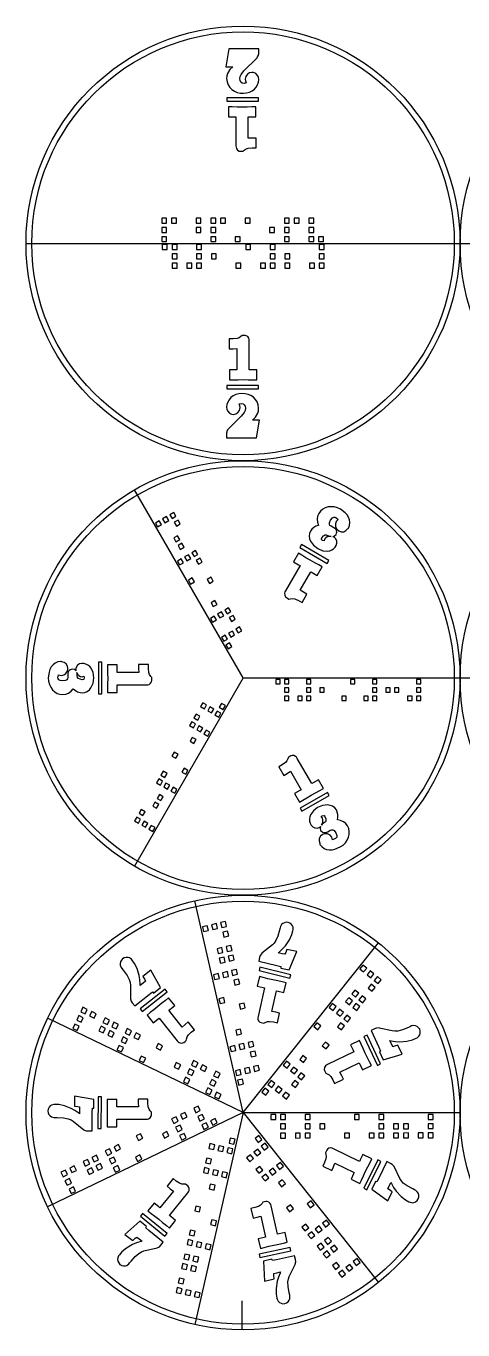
# Model space of a CAD drawing. Header units: millimetres. Extents: x 0 to 450, y 0 to 450.
# Drawn here: x 0 to 151, y 0 to 450 of the extents above; entities that cross this region are included whole.
import ezdxf

# ---------------------------------------------------------------- set-up
doc = ezdxf.new("R2010")
doc.units = ezdxf.units.MM
doc.layers.get('0').update_dxf_attribs({"linetype": 'CONTINUOUS', "lineweight": 25})
doc.layers.add('Layer 1', color=7, linetype='CONTINUOUS')

msp = doc.modelspace()

# ---------------------------------------------------------------- linework, layer by layer
at = {"linetype": 'CONTINUOUS', "lineweight": 25}
for p, q in [((0, 375), (150, 375)), ((150, 375), (225, 375)), ((75, 225), (37.5, 289.95)), ((75, 225), (37.5, 160.05)), ((75, 225), (150, 225)), ((75, 75), (58.31, 148.12)), ((75, 75), (121.76, 133.64)), ((75, 75), (7.43, 107.54)), ((75, 75), (7.43, 42.46)), ((75, 75), (58.31, 1.88)), ((75, 75), (150, 75)), ((75, 75), (121.76, 16.36))]:
    msp.add_line(p, q, dxfattribs=at)
for p, q in [((150, 225), (300, 225)), ((74.7, 0), (74.7, 10))]:
    msp.add_line(p, q)
for centre, radius in [((75, 375), 75), ((75, 375), 75), ((75, 375), 75), ((225, 375), 75), ((75, 375), 73), ((75, 225), 75), ((75, 225), 73), ((225, 225), 75), ((75, 75), 75), ((225, 75), 75), ((75, 75), 73)]:
    msp.add_circle(centre, radius)
at = {"layer": 'Layer 1', "color": 7}
for points in [[(70.08, 442.14), (69.09, 435.97), (71.45, 435.97), (70.45, 435.01), (69.65, 433.6), (69.42, 432.77), (69.33, 431.88), (69.46, 430.76), (69.83, 429.74), (70.4, 428.84), (71.15, 428.1), (72.02, 427.53), (72.99, 427.13), (74.03, 426.89), (75.12, 426.81), (76.2, 426.91), (77.21, 427.2), (78.12, 427.64), (78.9, 428.23), (79.54, 428.94), (80.03, 429.75), (80.34, 430.64), (80.44, 431.58), (80.35, 432.21), (80.12, 432.79), (79.39, 433.61), (78.66, 433.94), (78.06, 434.01), (77.23, 433.86), (76.5, 433.41), (75.94, 432.63), (75.71, 431.63), (75.81, 431.07), (76.1, 430.38), (75.42, 430.22), (74.71, 430.35), (74.29, 430.68), (73.99, 431.21), (73.88, 431.88), (74.02, 432.62), (74.37, 433.34), (75.32, 434.59), (79.83, 439.09), (79.83, 439.09), (80.05, 439.35), (80.37, 439.93), (80.38, 440.12), (80.41, 440.41), (80.42, 440.52), (80.44, 440.78), (80.44, 442.14)], [(97.74, 380.51), (97.74, 378.8), (99.45, 378.8), (99.45, 380.51)], [(52.19, 369.65), (52.19, 371.36), (50.48, 371.36), (50.48, 369.65)]]:
    msp.add_lwpolyline(points, close=True, dxfattribs=at)
for points in [[(69.4, 425.23), (69.4, 424.04), (80.32, 424.04), (80.32, 425.23), (69.4, 425.23)], [(69.93, 422.09), (69.93, 418.69), (72.01, 418.69), (72.56, 418.68), (72.56, 408.64), (72.58, 408.18), (72.7, 407.74), (73.07, 407.19), (73.61, 406.87), (74.02, 406.78), (74.48, 406.77), (75.03, 406.77), (75.43, 407.15), (76.08, 407.6), (76.81, 407.84), (78.19, 407.96), (79.55, 407.96), (79.55, 411.37), (78.19, 411.37), (76.82, 411.29), (76.82, 418.68), (77.33, 418.69), (79.42, 418.69), (79.42, 422.09), (78.06, 422.09), (76.46, 422.05), (74.69, 422.01), (72.97, 422.05), (71.29, 422.09), (69.93, 422.09)], [(46.88, 383.71), (46.88, 382), (48.58, 382), (48.58, 383.71), (46.88, 383.71)], [(50.27, 383.71), (50.27, 382), (51.97, 382), (51.97, 383.71), (50.27, 383.71)], [(58.75, 383.71), (58.75, 382), (60.45, 382), (60.45, 383.71), (58.75, 383.71)], [(63.83, 383.71), (63.83, 382), (65.54, 382), (65.54, 383.71), (63.83, 383.71)], [(67.23, 383.71), (67.23, 382), (68.93, 382), (68.93, 383.71), (67.23, 383.71)], [(75.7, 383.71), (75.7, 382), (77.41, 382), (77.41, 383.71), (75.7, 383.71)], [(89.27, 383.71), (89.27, 382), (90.97, 382), (90.97, 383.71), (89.27, 383.71)], [(92.66, 383.71), (92.66, 382), (94.36, 382), (94.36, 383.71), (92.66, 383.71)], [(97.74, 383.71), (97.74, 382), (99.45, 382), (99.45, 383.71), (97.74, 383.71)], [(46.88, 380.51), (46.88, 378.8), (48.58, 378.8), (48.58, 380.51), (46.88, 380.51)], [(58.75, 380.51), (58.75, 378.8), (60.45, 378.8), (60.45, 380.51), (58.75, 380.51)], [(63.83, 380.51), (63.83, 378.8), (65.54, 378.8), (65.54, 380.51), (63.83, 380.51)], [(84.18, 380.51), (84.18, 378.8), (85.88, 378.8), (85.88, 380.51), (84.18, 380.51)], [(89.27, 380.51), (89.27, 378.8), (90.97, 378.8), (90.97, 380.51), (89.27, 380.51)], [(46.88, 377.3), (46.88, 375.6), (48.58, 375.6), (48.58, 377.3), (46.88, 377.3)], [(48.8, 372.86), (48.8, 374.56), (47.09, 374.56), (47.09, 372.86), (48.8, 372.86)], [(52.19, 372.86), (52.19, 374.56), (50.48, 374.56), (50.48, 372.86), (52.19, 372.86)], [(60.66, 372.86), (60.66, 374.56), (58.96, 374.56), (58.96, 372.86), (60.66, 372.86)], [(63.83, 377.3), (63.83, 375.6), (65.54, 375.6), (65.54, 377.3), (63.83, 377.3)], [(72.31, 377.3), (72.31, 375.6), (74.02, 375.6), (74.02, 377.3), (72.31, 377.3)], [(77.62, 372.86), (77.62, 374.56), (75.91, 374.56), (75.91, 372.86), (77.62, 372.86)], [(86.1, 372.86), (86.1, 374.56), (84.39, 374.56), (84.39, 372.86), (86.1, 372.86)], [(89.27, 377.3), (89.27, 375.6), (90.97, 375.6), (90.97, 377.3), (89.27, 377.3)], [(97.74, 377.3), (97.74, 375.6), (99.45, 375.6), (99.45, 377.3), (97.74, 377.3)], [(101.13, 377.3), (101.13, 375.6), (102.84, 375.6), (102.84, 377.3), (101.13, 377.3)], [(103.05, 372.86), (103.05, 374.56), (101.35, 374.56), (101.35, 372.86), (103.05, 372.86)], [(60.66, 369.65), (60.66, 371.36), (58.96, 371.36), (58.96, 369.65), (60.66, 369.65)], [(65.75, 369.65), (65.75, 371.36), (64.05, 371.36), (64.05, 369.65), (65.75, 369.65)], [(86.1, 369.65), (86.1, 371.36), (84.39, 371.36), (84.39, 369.65), (86.1, 369.65)], [(91.18, 369.65), (91.18, 371.36), (89.48, 371.36), (89.48, 369.65), (91.18, 369.65)], [(103.05, 369.65), (103.05, 371.36), (101.35, 371.36), (101.35, 369.65), (103.05, 369.65)], [(52.19, 366.46), (52.19, 368.16), (50.48, 368.16), (50.48, 366.46), (52.19, 366.46)], [(57.27, 366.46), (57.27, 368.16), (55.57, 368.16), (55.57, 366.46), (57.27, 366.46)], [(60.66, 366.46), (60.66, 368.16), (58.96, 368.16), (58.96, 366.46), (60.66, 366.46)], [(74.23, 366.46), (74.23, 368.16), (72.52, 368.16), (72.52, 366.46), (74.23, 366.46)], [(82.71, 366.46), (82.71, 368.16), (81, 368.16), (81, 366.46), (82.71, 366.46)], [(86.1, 366.46), (86.1, 368.16), (84.39, 368.16), (84.39, 366.46), (86.1, 366.46)], [(91.18, 366.46), (91.18, 368.16), (89.48, 368.16), (89.48, 366.46), (91.18, 366.46)], [(99.66, 366.46), (99.66, 368.16), (97.96, 368.16), (97.96, 366.46), (99.66, 366.46)], [(103.05, 366.46), (103.05, 368.16), (101.35, 368.16), (101.35, 366.46), (103.05, 366.46)], [(74.69, 343.23), (74.29, 342.85), (73.64, 342.4), (72.91, 342.16), (71.54, 342.04), (70.17, 342.04), (70.17, 338.63), (71.54, 338.63), (72.9, 338.72), (72.9, 331.32), (72.39, 331.31), (70.3, 331.31), (70.3, 327.91), (71.66, 327.91), (73.26, 327.95), (75.03, 327.99), (76.75, 327.95), (78.43, 327.91), (79.79, 327.91), (79.79, 331.31), (77.71, 331.31), (77.15, 331.32), (77.15, 341.36), (77.14, 341.82), (77.02, 342.27), (76.65, 342.81), (76.11, 343.13), (75.7, 343.22), (75.24, 343.23), (74.69, 343.23)], [(69.4, 325.96), (69.4, 324.77), (80.32, 324.77), (80.32, 325.96), (69.4, 325.96)], [(74.6, 323.19), (73.52, 323.09), (72.51, 322.8), (71.61, 322.36), (70.82, 321.77), (70.18, 321.06), (69.69, 320.25), (69.39, 319.36), (69.28, 318.42), (69.37, 317.79), (69.6, 317.21), (70.33, 316.39), (71.06, 316.06), (71.66, 315.99), (72.49, 316.14), (73.22, 316.59), (73.78, 317.37), (74, 318.37), (73.91, 318.93), (73.62, 319.62), (74.3, 319.78), (75.01, 319.65), (75.44, 319.32), (75.73, 318.79), (75.84, 318.12), (75.7, 317.38), (75.36, 316.67), (74.4, 315.42), (69.89, 310.91), (69.89, 310.91), (69.67, 310.66), (69.36, 310.08), (69.34, 309.87), (69.3, 309.48), (69.3, 309.48), (69.28, 309.22), (69.28, 307.86), (79.64, 307.86), (80.63, 314.03), (78.27, 314.03), (79.27, 314.99), (80.07, 316.4), (80.31, 317.23), (80.39, 318.12), (80.26, 319.24), (79.89, 320.26), (79.32, 321.16), (78.57, 321.9), (77.7, 322.47), (76.73, 322.87), (75.69, 323.11), (74.6, 323.19), (74.6, 323.19)], [(111.37, 276.65), (111.37, 276.65), (111.44, 276.7), (111.82, 277.64), (111.92, 278.62), (111.79, 279.59), (111.45, 280.48), (110.95, 281.3), (110.32, 282.03), (108.72, 283.24), (107.64, 283.74), (106.54, 284.04), (105.45, 284.13), (104.4, 284.03), (103.41, 283.74), (102.52, 283.27), (101.76, 282.62), (101.16, 281.81), (100.76, 280.84), (100.63, 279.81), (100.73, 278.75), (101.07, 277.69), (100.19, 277.36), (99.42, 276.9), (98.79, 276.33), (98.31, 275.68), (97.97, 274.83), (97.88, 273.94), (98, 273.06), (98.31, 272.23), (99.34, 270.79), (100.83, 269.65), (102.52, 268.94), (104.24, 268.77), (104.97, 268.9), (105.66, 269.19), (106.29, 269.62), (106.83, 270.17), (107.21, 270.76), (107.21, 270.76), (107.46, 271.55), (107.42, 272.36), (106.98, 273.16), (106.32, 273.71), (106, 273.75), (106.64, 274.02), (107.13, 274.52), (107.13, 274.53), (107.13, 274.52), (107.26, 275), (107.36, 275.36), (107.25, 275.91), (107.01, 276.33), (106.59, 276.72), (106.32, 276.86), (105.43, 277.37), (105.04, 277.69), (104.88, 278.05), (104.9, 278.59), (105.25, 279.44), (105.86, 280.23), (106.34, 280.47), (106.73, 280.49), (107.06, 280.36), (107.9, 279.69), (107.19, 279.06), (106.91, 278.16), (107, 277.23), (107.42, 276.4), (108.1, 275.78), (108.91, 275.48), (109.82, 275.49), (110.52, 275.85), (111.11, 276.45), (111.37, 276.65)], [(46.82, 277.93), (46.05, 279.25), (44.73, 278.49), (45.49, 277.17), (46.82, 277.93)], [(49.3, 279.37), (48.54, 280.69), (47.21, 279.93), (47.98, 278.6), (49.3, 279.37)], [(51.78, 280.8), (51.02, 282.12), (49.7, 281.36), (50.46, 280.04), (51.78, 280.8)], [(53.3, 278.17), (52.54, 279.49), (51.22, 278.73), (51.98, 277.41), (53.3, 278.17)], [(53.1, 272.79), (52.34, 274.11), (51.02, 273.35), (51.78, 272.03), (53.1, 272.79)], [(54.62, 270.16), (53.86, 271.48), (52.54, 270.72), (53.3, 269.39), (54.62, 270.16)], [(95.22, 271.06), (94.63, 270.03), (104.1, 264.56), (104.69, 265.59), (95.22, 271.06)], [(105.44, 273.82), (104.76, 273.82), (104.12, 273.68), (103.56, 273.38), (103.14, 272.89), (103.07, 272.35), (102.51, 272.47), (102.13, 272.85), (102.09, 273.01), (102.26, 273.4), (102.77, 274.02), (103.27, 274.35), (103.31, 274.37), (103.35, 274.38), (103.73, 274.44), (104.53, 274.11), (104.96, 273.91), (105.44, 273.82), (105.44, 273.82)], [(54.42, 264.77), (53.65, 266.1), (52.33, 265.33), (53.09, 264.01), (54.42, 264.77)], [(56.9, 266.21), (56.14, 267.53), (54.82, 266.77), (55.58, 265.45), (56.9, 266.21)], [(59.39, 267.64), (58.62, 268.96), (57.3, 268.2), (58.06, 266.88), (59.39, 267.64)], [(60.91, 265.01), (60.14, 266.33), (58.82, 265.57), (59.58, 264.25), (60.91, 265.01)], [(97.09, 253.97), (95.91, 254.65), (94.69, 255.26), (98.39, 261.67), (98.83, 261.42), (100.64, 260.38), (102.34, 263.33), (101.16, 264.01), (99.76, 264.77), (98.21, 265.62), (96.73, 266.52), (95.3, 267.4), (94.12, 268.08), (92.41, 265.13), (94.22, 264.08), (94.69, 263.8), (89.67, 255.1), (89.46, 254.7), (89.34, 254.25), (89.39, 253.6), (89.69, 253.05), (90.01, 252.76), (90.4, 252.52), (90.87, 252.25), (91.41, 252.38), (92.2, 252.44), (92.95, 252.28), (94.2, 251.7), (95.38, 251.02), (97.09, 253.97)], [(58.22, 258.19), (57.45, 259.52), (56.13, 258.75), (56.89, 257.43), (58.22, 258.19)], [(64.71, 258.43), (63.94, 259.75), (62.62, 258.99), (63.38, 257.67), (64.71, 258.43)], [(66.02, 250.42), (65.26, 251.74), (63.94, 250.98), (64.7, 249.66), (66.02, 250.42)], [(68.31, 246.47), (67.54, 247.8), (66.22, 247.03), (66.98, 245.71), (68.31, 246.47)], [(70.79, 247.9), (70.02, 249.23), (68.7, 248.46), (69.46, 247.14), (70.79, 247.9)], [(65.82, 245.04), (65.05, 246.36), (63.73, 245.59), (64.49, 244.27), (65.82, 245.04)], [(72.31, 245.27), (71.54, 246.6), (70.22, 245.83), (70.99, 244.51), (72.31, 245.27)], [(69.62, 238.46), (68.85, 239.78), (67.53, 239.02), (68.3, 237.69), (69.62, 238.46)], [(72.1, 239.89), (71.34, 241.21), (70.02, 240.45), (70.78, 239.13), (72.1, 239.89)], [(74.59, 241.32), (73.82, 242.65), (72.5, 241.88), (73.27, 240.56), (74.59, 241.32)], [(71.14, 235.83), (70.37, 237.15), (69.05, 236.38), (69.82, 235.06), (71.14, 235.83)], [(12.09, 230.67), (12.09, 230.67), (12, 230.71), (11, 230.56), (10.1, 230.16), (9.33, 229.57), (8.72, 228.83), (8.27, 227.99), (7.95, 227.07), (7.7, 225.08), (7.8, 223.9), (8.1, 222.8), (8.56, 221.81), (9.18, 220.94), (9.92, 220.24), (10.77, 219.7), (11.72, 219.37), (12.72, 219.25), (13.76, 219.39), (14.72, 219.79), (15.58, 220.41), (16.33, 221.23), (17.06, 220.64), (17.84, 220.2), (18.65, 219.94), (19.45, 219.85), (20.36, 219.98), (21.18, 220.34), (21.88, 220.89), (22.44, 221.57), (23.17, 223.18), (23.41, 225.04), (23.19, 226.86), (22.48, 228.44), (22, 229), (21.4, 229.46), (20.72, 229.79), (19.96, 229.98), (19.27, 230.02), (19.27, 230.02), (18.46, 229.84), (17.77, 229.4), (17.3, 228.62), (17.15, 227.77), (17.28, 227.47), (16.73, 227.89), (16.05, 228.07), (16.04, 228.06), (16.05, 228.07), (15.57, 227.94), (15.2, 227.84), (14.79, 227.47), (14.55, 227.05), (14.42, 226.5), (14.43, 226.19), (14.43, 225.17), (14.35, 224.67), (14.12, 224.35), (13.64, 224.1), (12.72, 223.98), (11.74, 224.12), (11.29, 224.4), (11.08, 224.73), (11.02, 225.08), (11.19, 226.15), (12.09, 225.85), (13.01, 226.06), (13.77, 226.6), (14.28, 227.37), (14.47, 228.28), (14.33, 229.12), (13.86, 229.91), (13.2, 230.34), (12.38, 230.54), (12.09, 230.67)], [(25, 219.49), (26.19, 219.49), (26.19, 230.42), (25, 230.42), (25, 219.49)], [(38.87, 229.64), (38.87, 228.28), (38.95, 226.92), (31.55, 226.92), (31.54, 227.43), (31.54, 229.52), (28.13, 229.52), (28.13, 228.15), (28.18, 226.56), (28.22, 224.79), (28.18, 223.06), (28.13, 221.38), (28.13, 220.02), (31.54, 220.02), (31.54, 222.1), (31.55, 222.66), (41.59, 222.66), (42.05, 222.68), (42.5, 222.79), (43.04, 223.16), (43.37, 223.7), (43.45, 224.12), (43.46, 224.57), (43.46, 225.12), (43.08, 225.52), (42.64, 226.17), (42.39, 226.91), (42.27, 228.28), (42.27, 229.64), (38.87, 229.64)], [(17.51, 226.95), (17.84, 226.36), (18.28, 225.87), (18.82, 225.55), (19.45, 225.43), (19.95, 225.64), (20.13, 225.08), (20, 224.57), (19.88, 224.45), (19.45, 224.4), (18.66, 224.54), (18.12, 224.81), (18.09, 224.83), (18.06, 224.86), (17.82, 225.16), (17.7, 226.02), (17.67, 226.49), (17.51, 226.95), (17.51, 226.95)], [(86.31, 222.93), (87.83, 222.93), (87.83, 224.46), (86.3, 224.46), (86.31, 222.93)], [(89.34, 222.93), (90.87, 222.93), (90.87, 224.46), (89.34, 224.46), (89.34, 222.93)], [(89.34, 220.06), (90.87, 220.06), (90.87, 221.59), (89.34, 221.59), (89.34, 220.06)], [(96.94, 222.93), (98.47, 222.93), (98.47, 224.46), (96.94, 224.46), (96.94, 222.93)], [(96.94, 220.06), (98.47, 220.06), (98.47, 221.59), (96.94, 221.59), (96.94, 220.06)], [(101.5, 220.06), (103.03, 220.06), (103.03, 221.59), (101.5, 221.59), (101.5, 220.06)], [(112.14, 222.94), (113.67, 222.94), (113.67, 224.47), (112.14, 224.46), (112.14, 222.94)], [(119.74, 222.94), (121.26, 222.94), (121.27, 224.47), (119.74, 224.47), (119.74, 222.94)], [(119.74, 220.07), (121.26, 220.07), (121.26, 221.6), (119.74, 221.59), (119.74, 220.07)], [(124.3, 220.07), (125.82, 220.07), (125.82, 221.6), (124.3, 221.6), (124.3, 220.07)], [(127.34, 220.07), (128.86, 220.07), (128.86, 221.6), (127.34, 221.6), (127.34, 220.07)], [(134.93, 222.94), (136.46, 222.94), (136.46, 224.47), (134.93, 224.47), (134.93, 222.94)], [(134.93, 220.07), (136.46, 220.07), (136.46, 221.6), (134.93, 221.6), (134.93, 220.07)], [(61.07, 216.48), (60.3, 215.16), (61.63, 214.39), (62.39, 215.72), (61.07, 216.48)], [(67.55, 216.24), (66.79, 214.92), (68.12, 214.16), (68.88, 215.48), (67.55, 216.24)], [(89.34, 217.19), (90.87, 217.19), (90.87, 218.72), (89.34, 218.72), (89.34, 217.19)], [(93.9, 217.19), (95.43, 217.2), (95.43, 218.72), (93.9, 218.72), (93.9, 217.19)], [(96.94, 217.2), (98.47, 217.2), (98.47, 218.72), (96.94, 218.72), (96.94, 217.2)], [(109.1, 217.2), (110.63, 217.2), (110.63, 218.73), (109.1, 218.73), (109.1, 217.2)], [(116.7, 217.2), (118.22, 217.2), (118.22, 218.73), (116.7, 218.73), (116.7, 217.2)], [(119.73, 217.2), (121.26, 217.2), (121.26, 218.73), (119.74, 218.73), (119.73, 217.2)], [(131.89, 217.2), (133.42, 217.21), (133.42, 218.73), (131.89, 218.73), (131.89, 217.2)], [(134.93, 217.21), (136.46, 217.21), (136.46, 218.73), (134.93, 218.73), (134.93, 217.21)], [(58.79, 212.53), (58.03, 211.21), (59.35, 210.44), (60.11, 211.77), (58.79, 212.53)], [(63.55, 215.05), (62.79, 213.72), (64.11, 212.96), (64.87, 214.28), (63.55, 215.05)], [(66.04, 213.61), (65.27, 212.29), (66.6, 211.52), (67.36, 212.85), (66.04, 213.61)], [(57.27, 209.9), (56.51, 208.58), (57.83, 207.81), (58.59, 209.14), (57.27, 209.9)], [(59.75, 208.47), (58.99, 207.14), (60.31, 206.38), (61.07, 207.7), (59.75, 208.47)], [(62.24, 207.03), (61.47, 205.71), (62.8, 204.94), (63.56, 206.27), (62.24, 207.03)], [(57.47, 204.52), (56.71, 203.19), (58.03, 202.43), (58.8, 203.75), (57.47, 204.52)], [(51.2, 199.37), (50.43, 198.05), (51.75, 197.28), (52.52, 198.61), (51.2, 199.37)], [(89.05, 191.39), (90.23, 192.07), (91.37, 192.82), (95.07, 186.41), (94.63, 186.15), (92.82, 185.11), (94.52, 182.16), (95.7, 182.84), (97.06, 183.67), (98.57, 184.59), (100.09, 185.42), (101.57, 186.22), (102.75, 186.91), (101.05, 189.86), (99.24, 188.81), (98.75, 188.54), (93.73, 197.24), (93.49, 197.63), (93.16, 197.96), (92.57, 198.24), (91.94, 198.25), (91.54, 198.12), (91.14, 197.9), (90.66, 197.63), (90.51, 197.1), (90.16, 196.39), (89.65, 195.81), (88.52, 195.02), (87.34, 194.34), (89.05, 191.39)], [(54.64, 193.87), (53.88, 192.54), (55.2, 191.78), (55.97, 193.1), (54.64, 193.87)], [(45.88, 190.16), (45.12, 188.83), (46.44, 188.07), (47.2, 189.39), (45.88, 190.16)], [(47.4, 192.79), (46.63, 191.47), (47.96, 190.7), (48.72, 192.02), (47.4, 192.79)], [(46.08, 184.77), (45.32, 183.45), (46.64, 182.69), (47.4, 184.01), (46.08, 184.77)], [(48.36, 188.72), (47.6, 187.4), (48.92, 186.64), (49.68, 187.96), (48.36, 188.72)], [(50.85, 187.29), (50.08, 185.96), (51.4, 185.2), (52.17, 186.52), (50.85, 187.29)], [(104.77, 184.46), (104.18, 185.49), (94.71, 180.02), (95.31, 178.99), (104.77, 184.46)], [(44.56, 182.14), (43.8, 180.82), (45.12, 180.06), (45.89, 181.38), (44.56, 182.14)], [(101.54, 167.68), (101.54, 167.68), (101.55, 167.59), (102.18, 166.79), (102.98, 166.21), (103.88, 165.85), (104.83, 165.69), (105.78, 165.72), (106.73, 165.9), (108.58, 166.68), (109.55, 167.36), (110.36, 168.16), (110.98, 169.06), (111.42, 170.02), (111.67, 171.02), (111.7, 172.03), (111.52, 173.01), (111.12, 173.94), (110.48, 174.77), (109.66, 175.4), (108.68, 175.84), (107.6, 176.08), (107.75, 177.01), (107.73, 177.9), (107.56, 178.73), (107.24, 179.47), (106.67, 180.19), (105.94, 180.72), (105.12, 181.05), (104.25, 181.2), (102.49, 181.02), (100.76, 180.3), (99.3, 179.2), (98.28, 177.8), (98.03, 177.1), (97.94, 176.36), (98, 175.6), (98.2, 174.85), (98.52, 174.23), (98.52, 174.23), (99.08, 173.61), (99.8, 173.24), (100.72, 173.22), (101.52, 173.52), (101.72, 173.78), (101.63, 173.09), (101.82, 172.41), (101.82, 172.41), (101.82, 172.41), (102.17, 172.06), (102.44, 171.79), (102.96, 171.62), (103.45, 171.62), (103.99, 171.78), (104.25, 171.95), (105.14, 172.46), (105.61, 172.64), (106, 172.6), (106.46, 172.31), (107.02, 171.58), (107.39, 170.66), (107.37, 170.12), (107.19, 169.78), (106.92, 169.55), (105.91, 169.16), (105.72, 170.09), (105.08, 170.79), (104.23, 171.17), (103.3, 171.23), (102.42, 170.94), (101.77, 170.4), (101.32, 169.59), (101.28, 168.81), (101.51, 168), (101.54, 167.68)], [(38.28, 176.99), (37.52, 175.67), (38.84, 174.91), (39.61, 176.23), (38.28, 176.99)], [(39.8, 179.63), (39.04, 178.3), (40.36, 177.54), (41.13, 178.86), (39.8, 179.63)], [(40.77, 175.56), (40, 174.24), (41.32, 173.47), (42.09, 174.8), (40.77, 175.56)], [(102.06, 174.23), (102.4, 174.82), (102.6, 175.44), (102.61, 176.08), (102.4, 176.68), (101.97, 177.01), (102.36, 177.44), (102.87, 177.58), (103.03, 177.54), (103.29, 177.19), (103.57, 176.44), (103.61, 175.84), (103.6, 175.8), (103.59, 175.76), (103.45, 175.4), (102.77, 174.87), (102.38, 174.6), (102.06, 174.23), (102.06, 174.23)], [(43.25, 174.13), (42.49, 172.8), (43.81, 172.04), (44.57, 173.36), (43.25, 174.13)], [(63.04, 137.85), (62.65, 139.52), (60.99, 139.14), (61.37, 137.47), (63.04, 137.85)], [(66.17, 138.57), (65.78, 140.23), (64.12, 139.85), (64.5, 138.19), (66.17, 138.57)], [(69.29, 139.28), (68.91, 140.94), (67.24, 140.56), (67.63, 138.9), (69.29, 139.28)], [(93.53, 130.58), (90.18, 131.35), (89.76, 130.24), (89.48, 129.64), (89.45, 129.64), (88.47, 129.85), (87.16, 130.15), (87.49, 130.42), (88.66, 131.5), (89.63, 132.58), (91.03, 134.67), (91.85, 136.46), (92.24, 137.74), (92.31, 138.15), (92.28, 138.95), (92.08, 139.46), (91.71, 139.97), (91.2, 140.39), (90.58, 140.65), (89.92, 140.7), (89.28, 140.55), (88.72, 140.27), (88.31, 139.91), (87.9, 139.18), (87.79, 138.76), (87.62, 138.01), (87.01, 135.86), (86.37, 134.41), (85.74, 133.47), (85.13, 132.88), (81.51, 129.99), (81.47, 129.95), (80.95, 129.27), (80.74, 128.56), (80.43, 127.23), (86.63, 125.81), (88.05, 125.41), (88.01, 124.89), (90.91, 124.23), (93.53, 130.58)], [(70.05, 135.97), (69.67, 137.63), (68, 137.25), (68.38, 135.59), (70.05, 135.97)], [(68.06, 130.29), (67.68, 131.95), (66.01, 131.57), (66.4, 129.91), (68.06, 130.29)], [(71.19, 131), (70.81, 132.67), (69.14, 132.29), (69.52, 130.62), (71.19, 131)], [(43.1, 124.14), (40.41, 122), (41.01, 120.98), (41.31, 120.39), (41.28, 120.36), (40.51, 119.73), (39.46, 118.89), (39.46, 119.32), (39.34, 120.91), (39.1, 122.34), (38.35, 124.73), (37.46, 126.49), (36.69, 127.6), (36.42, 127.91), (35.77, 128.38), (35.25, 128.55), (34.63, 128.57), (33.97, 128.44), (33.39, 128.12), (32.94, 127.63), (32.65, 127.04), (32.52, 126.42), (32.55, 125.87), (32.87, 125.1), (33.13, 124.75), (33.61, 124.15), (34.9, 122.34), (35.65, 120.93), (35.98, 119.85), (36.06, 119.01), (36.06, 114.38), (36.07, 114.32), (36.28, 113.49), (36.7, 112.88), (37.56, 111.81), (42.52, 115.77), (43.72, 116.63), (44.1, 116.27), (46.43, 118.13), (43.1, 124.14)], [(68.82, 126.98), (68.44, 128.64), (66.77, 128.26), (67.15, 126.6), (68.82, 126.98)], [(71.94, 127.69), (71.56, 129.36), (69.9, 128.98), (70.28, 127.31), (71.94, 127.69)], [(66.82, 121.3), (66.44, 122.96), (64.78, 122.58), (65.16, 120.92), (66.82, 121.3)], [(69.95, 122.01), (69.57, 123.68), (67.91, 123.3), (68.29, 121.63), (69.95, 122.01)], [(73.08, 122.73), (72.7, 124.39), (71.03, 124.01), (71.41, 122.35), (73.08, 122.73)], [(87.64, 109.32), (86.31, 109.62), (84.96, 109.85), (86.61, 117.07), (87.11, 116.96), (89.14, 116.5), (89.9, 119.82), (88.57, 120.13), (87, 120.44), (85.27, 120.79), (83.59, 121.22), (81.96, 121.64), (80.63, 121.94), (79.87, 118.61), (81.91, 118.15), (82.45, 118.02), (80.21, 108.21), (80.13, 107.76), (80.14, 107.3), (80.39, 106.69), (80.84, 106.25), (81.22, 106.08), (81.67, 105.96), (82.2, 105.84), (82.67, 106.12), (83.41, 106.41), (84.18, 106.48), (85.55, 106.3), (86.88, 105.99), (87.64, 109.32)], [(80.83, 125.18), (80.55, 124.03), (91.2, 121.46), (91.48, 122.61), (80.83, 125.18)], [(116.68, 123.54), (117.74, 124.88), (116.41, 125.94), (115.34, 124.61), (116.68, 123.54)], [(119.19, 121.54), (120.25, 122.88), (118.92, 123.94), (117.85, 122.6), (119.19, 121.54)], [(121.7, 119.54), (122.76, 120.88), (121.43, 121.94), (120.36, 120.61), (121.7, 119.54)], [(39.4, 110.84), (40.13, 109.91), (48.78, 116.63), (48.05, 117.57), (39.4, 110.84)], [(73.84, 119.41), (73.46, 121.08), (71.79, 120.7), (72.17, 119.03), (73.84, 119.41)], [(113.9, 114.9), (114.96, 116.23), (113.63, 117.3), (112.57, 115.96), (113.9, 114.9)], [(119.58, 116.89), (120.64, 118.22), (119.31, 119.28), (118.24, 117.95), (119.58, 116.89)], [(56.05, 106.28), (54.98, 105.43), (53.96, 104.51), (49.34, 110.31), (49.74, 110.63), (51.37, 111.93), (49.25, 114.6), (48.18, 113.75), (46.96, 112.72), (45.6, 111.58), (44.22, 110.53), (42.88, 109.52), (41.81, 108.67), (43.94, 106), (45.57, 107.3), (46.01, 107.64), (52.28, 99.78), (52.58, 99.43), (52.95, 99.16), (53.58, 98.97), (54.21, 99.05), (54.58, 99.24), (54.95, 99.51), (55.38, 99.86), (55.45, 100.4), (55.69, 101.16), (56.11, 101.81), (57.11, 102.76), (58.17, 103.61), (56.05, 106.28)], [(68.72, 113.02), (68.34, 114.68), (66.67, 114.31), (67.05, 112.64), (68.72, 113.02)], [(75.73, 111.14), (75.35, 112.8), (73.69, 112.42), (74.07, 110.76), (75.73, 111.14)], [(106.1, 110.26), (107.16, 111.59), (105.83, 112.66), (104.76, 111.32), (106.1, 110.26)], [(111.78, 112.24), (112.85, 113.58), (111.51, 114.64), (110.45, 113.31), (111.78, 112.24)], [(114.29, 110.24), (115.35, 111.58), (114.02, 112.64), (112.95, 111.31), (114.29, 110.24)], [(116.41, 112.9), (117.47, 114.23), (116.14, 115.3), (115.07, 113.96), (116.41, 112.9)], [(19.79, 107.73), (18.25, 108.47), (17.51, 106.93), (19.05, 106.19), (19.79, 107.73)], [(21.18, 110.62), (19.65, 111.35), (18.9, 109.82), (20.44, 109.08), (21.18, 110.62)], [(24.24, 109.14), (22.71, 109.88), (21.97, 108.35), (23.5, 107.6), (24.24, 109.14)], [(108.61, 108.26), (109.68, 109.59), (108.34, 110.66), (107.28, 109.32), (108.61, 108.26)], [(111.12, 106.26), (112.18, 107.59), (110.84, 108.66), (109.78, 107.32), (111.12, 106.26)], [(18.4, 104.83), (16.86, 105.57), (16.12, 104.03), (17.66, 103.29), (18.4, 104.83)], [(27.45, 104.05), (25.91, 104.79), (25.17, 103.25), (26.7, 102.51), (27.45, 104.05)], [(28.84, 106.94), (27.3, 107.68), (26.56, 106.14), (28.1, 105.4), (28.84, 106.94)], [(31.9, 105.46), (30.36, 106.2), (29.62, 104.66), (31.16, 103.92), (31.9, 105.46)], [(36.49, 103.25), (34.95, 104), (34.21, 102.46), (35.75, 101.72), (36.49, 103.25)], [(74.5, 102.15), (74.12, 103.81), (72.45, 103.43), (72.84, 101.77), (74.5, 102.15)], [(100.81, 103.62), (101.87, 104.95), (100.54, 106.02), (99.47, 104.68), (100.81, 103.62)], [(109, 103.6), (110.06, 104.94), (108.73, 106), (107.66, 104.66), (109, 103.6)], [(130.01, 95.17), (128.52, 98.26), (127.39, 97.91), (126.75, 97.74), (126.73, 97.78), (126.29, 98.67), (125.7, 99.88), (126.12, 99.79), (127.69, 99.55), (129.14, 99.47), (131.64, 99.67), (133.55, 100.14), (134.8, 100.64), (135.17, 100.84), (135.77, 101.37), (136.05, 101.83), (136.21, 102.44), (136.23, 103.11), (136.05, 103.75), (135.67, 104.29), (135.15, 104.71), (134.59, 104.97), (134.04, 105.06), (133.22, 104.93), (132.82, 104.75), (132.13, 104.42), (130.08, 103.56), (128.54, 103.15), (127.41, 103.06), (126.57, 103.17), (122.05, 104.2), (122, 104.21), (121.14, 104.19), (120.45, 103.91), (119.22, 103.31), (121.98, 97.59), (122.55, 96.23), (122.11, 95.94), (123.41, 93.25), (130.01, 95.17)], [(30.51, 102.58), (28.97, 103.32), (28.23, 101.78), (29.77, 101.04), (30.51, 102.58)], [(35.1, 100.37), (33.56, 101.11), (32.82, 99.57), (34.36, 98.83), (35.1, 100.37)], [(39.55, 101.78), (38.01, 102.52), (37.27, 100.98), (38.81, 100.24), (39.55, 101.78)], [(78.76, 97.89), (78.38, 99.56), (76.72, 99.18), (77.1, 97.51), (78.76, 97.89)], [(103.71, 96.96), (104.77, 98.29), (103.44, 99.36), (102.38, 98.02), (103.71, 96.96)], [(109.71, 86.52), (109.12, 87.75), (108.46, 88.94), (115.13, 92.16), (115.35, 91.7), (116.26, 89.82), (119.34, 91.3), (118.74, 92.53), (118.01, 93.95), (117.2, 95.52), (116.49, 97.1), (115.8, 98.64), (115.21, 99.87), (112.13, 98.39), (113.04, 96.5), (113.27, 96), (104.22, 91.63), (103.81, 91.42), (103.46, 91.12), (103.13, 90.55), (103.07, 89.92), (103.17, 89.51), (103.36, 89.09), (103.6, 88.6), (104.12, 88.4), (104.8, 88.01), (105.34, 87.45), (106.05, 86.27), (106.64, 85.04), (109.71, 86.52)], [(117.87, 101.73), (116.79, 101.23), (121.42, 91.3), (122.5, 91.8), (117.87, 101.73)], [(33.7, 97.47), (32.17, 98.21), (31.42, 96.68), (32.96, 95.93), (33.7, 97.47)], [(41.36, 93.79), (39.82, 94.53), (39.08, 93), (40.62, 92.26), (41.36, 93.79)], [(47.2, 98.1), (45.67, 98.84), (44.92, 97.31), (46.46, 96.57), (47.2, 98.1)], [(72.51, 96.47), (72.13, 98.13), (70.46, 97.75), (70.84, 96.09), (72.51, 96.47)], [(75.64, 97.18), (75.26, 98.85), (73.59, 98.46), (73.97, 96.8), (75.64, 97.18)], [(79.52, 94.58), (79.14, 96.25), (77.47, 95.87), (77.86, 94.2), (79.52, 94.58)], [(95.91, 92.32), (96.98, 93.65), (95.64, 94.72), (94.58, 93.38), (95.91, 92.32)], [(53.46, 91.54), (51.93, 92.27), (51.18, 90.74), (52.72, 90), (53.46, 91.54)], [(58.05, 89.33), (56.52, 90.07), (55.78, 88.53), (57.31, 87.79), (58.05, 89.33)], [(59.45, 92.22), (57.91, 92.96), (57.17, 91.42), (58.71, 90.68), (59.45, 92.22)], [(62.51, 90.74), (60.97, 91.49), (60.23, 89.95), (61.77, 89.21), (62.51, 90.74)], [(77.53, 88.9), (77.15, 90.57), (75.49, 90.19), (75.87, 88.52), (77.53, 88.9)], [(80.66, 89.62), (80.28, 91.28), (78.61, 90.9), (78.99, 89.24), (80.66, 89.62)], [(90.23, 90.33), (91.29, 91.67), (89.96, 92.73), (88.89, 91.4), (90.23, 90.33)], [(92.74, 88.33), (93.8, 89.67), (92.47, 90.73), (91.4, 89.4), (92.74, 88.33)], [(56.66, 86.43), (55.12, 87.18), (54.38, 85.64), (55.92, 84.9), (56.66, 86.43)], [(65.71, 85.65), (64.17, 86.39), (63.43, 84.85), (64.97, 84.11), (65.71, 85.65)], [(67.1, 88.54), (65.56, 89.28), (64.82, 87.74), (66.36, 87), (67.1, 88.54)], [(74.4, 88.19), (74.02, 89.85), (72.36, 89.47), (72.74, 87.81), (74.4, 88.19)], [(75.16, 84.88), (74.78, 86.54), (73.11, 86.16), (73.49, 84.5), (75.16, 84.88)], [(84.94, 83.69), (86, 85.03), (84.67, 86.09), (83.6, 84.76), (84.94, 83.69)], [(93.13, 83.67), (94.19, 85.01), (92.86, 86.08), (91.79, 84.74), (93.13, 83.67)], [(95.25, 86.33), (96.31, 87.67), (94.97, 88.73), (93.91, 87.4), (95.25, 86.33)], [(64.32, 82.76), (62.78, 83.5), (62.04, 81.96), (63.57, 81.22), (64.32, 82.76)], [(67.38, 81.28), (65.84, 82.02), (65.1, 80.48), (66.64, 79.74), (67.38, 81.28)], [(82.82, 81.03), (83.89, 82.37), (82.55, 83.44), (81.49, 82.1), (82.82, 81.03)], [(87.45, 81.69), (88.51, 83.02), (87.18, 84.09), (86.11, 82.75), (87.45, 81.69)], [(89.96, 79.69), (91.02, 81.03), (89.68, 82.09), (88.62, 80.75), (89.96, 79.69)], [(16.69, 80.7), (16.69, 77.26), (17.86, 77.09), (18.51, 76.96), (18.51, 76.92), (18.52, 75.93), (18.52, 74.58), (18.19, 74.85), (16.88, 75.75), (15.6, 76.45), (13.26, 77.35), (11.34, 77.75), (10, 77.84), (9.58, 77.83), (8.8, 77.61), (8.35, 77.31), (7.94, 76.84), (7.64, 76.24), (7.52, 75.58), (7.63, 74.93), (7.91, 74.34), (8.31, 73.85), (8.76, 73.53), (9.56, 73.3), (10, 73.28), (10.76, 73.28), (12.99, 73.17), (14.55, 72.87), (15.61, 72.46), (16.31, 72), (19.94, 69.11), (19.98, 69.07), (20.76, 68.72), (21.51, 68.67), (22.88, 68.68), (22.87, 75.03), (22.95, 76.5), (23.47, 76.58), (23.47, 79.56), (16.69, 80.7)], [(24.78, 69.52), (25.97, 69.5), (26.1, 80.46), (24.92, 80.47), (24.78, 69.52)], [(38.73, 79.69), (38.73, 78.32), (38.81, 76.96), (31.4, 76.95), (31.4, 77.46), (31.39, 79.55), (27.98, 79.55), (27.98, 78.19), (28.03, 76.59), (28.07, 74.82), (28.03, 73.09), (27.98, 71.41), (27.98, 70.04), (31.4, 70.04), (31.4, 72.13), (31.4, 72.69), (41.46, 72.69), (41.92, 72.71), (42.37, 72.82), (42.91, 73.2), (43.23, 73.74), (43.32, 74.15), (43.33, 74.61), (43.33, 75.16), (42.95, 75.56), (42.5, 76.21), (42.26, 76.95), (42.14, 78.32), (42.14, 79.69), (38.73, 79.69)], [(59.49, 77.26), (57.95, 76.52), (58.69, 74.98), (60.23, 75.72), (59.49, 77.26)], [(51.84, 73.57), (50.3, 72.83), (51.04, 71.29), (52.58, 72.04), (51.84, 73.57)], [(54.9, 75.05), (53.36, 74.31), (54.11, 72.77), (55.64, 73.51), (54.9, 75.05)], [(60.88, 74.37), (59.34, 73.63), (60.08, 72.09), (61.62, 72.84), (60.88, 74.37)], [(65.33, 72.96), (63.8, 72.21), (64.54, 70.68), (66.08, 71.42), (65.33, 72.96)], [(84.6, 72.65), (86.3, 72.65), (86.3, 74.36), (84.59, 74.36), (84.6, 72.65)], [(87.99, 72.65), (89.7, 72.65), (89.7, 74.36), (87.99, 74.36), (87.99, 72.65)], [(96.48, 72.65), (98.19, 72.65), (98.19, 74.36), (96.48, 74.36), (96.48, 72.65)], [(113.47, 72.66), (115.17, 72.66), (115.17, 74.37), (113.46, 74.37), (113.47, 72.66)], [(121.96, 72.67), (123.66, 72.67), (123.66, 74.38), (121.96, 74.38), (121.96, 72.67)], [(138.94, 72.68), (140.65, 72.68), (140.65, 74.39), (138.94, 74.39), (138.94, 72.68)], [(39.61, 67.67), (38.07, 66.93), (38.81, 65.39), (40.35, 66.13), (39.61, 67.67)], [(48.64, 68.47), (47.11, 67.73), (47.85, 66.19), (49.38, 66.93), (48.64, 68.47)], [(53.23, 70.69), (51.7, 69.95), (52.44, 68.41), (53.97, 69.15), (53.23, 70.69)], [(54.63, 67.79), (53.09, 67.05), (53.83, 65.51), (55.37, 66.25), (54.63, 67.79)], [(62.28, 71.48), (60.74, 70.74), (61.48, 69.2), (63.02, 69.94), (62.28, 71.48)], [(87.99, 69.44), (89.7, 69.44), (89.7, 71.15), (87.99, 71.15), (87.99, 69.44)], [(87.99, 66.23), (89.7, 66.23), (89.7, 67.94), (87.99, 67.94), (87.99, 66.23)], [(93.09, 66.23), (94.79, 66.24), (94.79, 67.94), (93.09, 67.94), (93.09, 66.23)], [(96.48, 69.44), (98.19, 69.44), (98.19, 71.15), (96.48, 71.15), (96.48, 69.44)], [(96.48, 66.24), (98.19, 66.24), (98.19, 67.95), (96.48, 67.95), (96.48, 66.24)], [(101.58, 69.45), (103.28, 69.45), (103.29, 71.16), (101.58, 71.15), (101.58, 69.45)], [(110.07, 66.25), (111.77, 66.25), (111.78, 67.95), (110.07, 67.95), (110.07, 66.25)], [(118.56, 66.25), (120.27, 66.25), (120.27, 67.96), (118.56, 67.96), (118.56, 66.25)], [(121.96, 69.46), (123.66, 69.46), (123.66, 71.17), (121.96, 71.16), (121.96, 69.46)], [(121.96, 66.25), (123.66, 66.25), (123.66, 67.96), (121.96, 67.96), (121.96, 66.25)], [(127.05, 69.46), (128.76, 69.46), (128.76, 71.17), (127.05, 71.17), (127.05, 69.46)], [(127.05, 66.25), (128.76, 66.26), (128.76, 67.96), (127.05, 67.96), (127.05, 66.25)], [(130.45, 69.46), (132.15, 69.46), (132.16, 71.17), (130.45, 71.17), (130.45, 69.46)], [(130.45, 66.26), (132.16, 66.26), (132.15, 67.97), (130.45, 67.96), (130.45, 66.26)], [(135.54, 66.26), (137.25, 66.26), (137.25, 67.97), (135.54, 67.97), (135.54, 66.26)], [(138.94, 69.47), (140.65, 69.47), (140.65, 71.18), (138.94, 71.18), (138.94, 69.47)], [(138.94, 66.26), (140.65, 66.26), (140.65, 67.97), (138.94, 67.97), (138.94, 66.26)], [(31.96, 63.98), (30.42, 63.24), (31.16, 61.7), (32.7, 62.45), (31.96, 63.98)], [(63.56, 64.29), (63.18, 62.62), (64.85, 62.24), (65.23, 63.91), (63.56, 64.29)], [(66.69, 63.57), (66.31, 61.91), (67.97, 61.53), (68.35, 63.19), (66.69, 63.57)], [(70.57, 66.17), (70.19, 64.5), (71.86, 64.12), (72.24, 65.79), (70.57, 66.17)], [(79.14, 66.03), (80.21, 64.7), (81.54, 65.76), (80.48, 67.1), (79.14, 66.03)], [(81.26, 63.38), (82.33, 62.04), (83.66, 63.11), (82.6, 64.44), (81.26, 63.38)], [(21.25, 58.82), (19.71, 58.08), (20.45, 56.54), (21.99, 57.28), (21.25, 58.82)], [(24.31, 60.29), (22.77, 59.55), (23.51, 58.01), (25.05, 58.76), (24.31, 60.29)], [(28.9, 62.51), (27.36, 61.77), (28.1, 60.23), (29.64, 60.97), (28.9, 62.51)], [(30.29, 59.62), (28.75, 58.88), (29.49, 57.34), (31.03, 58.08), (30.29, 59.62)], [(39.33, 60.42), (37.79, 59.67), (38.53, 58.13), (40.07, 58.88), (39.33, 60.42)], [(62.43, 59.32), (62.05, 57.65), (63.72, 57.27), (64.09, 58.94), (62.43, 59.32)], [(69.82, 62.86), (69.44, 61.19), (71.1, 60.81), (71.48, 62.48), (69.82, 62.86)], [(76.24, 59.38), (77.31, 58.04), (78.65, 59.11), (77.58, 60.44), (76.24, 59.38)], [(78.75, 61.37), (79.82, 60.04), (81.15, 61.1), (80.09, 62.44), (78.75, 61.37)], [(105.65, 55.04), (106.24, 56.27), (106.76, 57.54), (113.43, 54.32), (113.22, 53.86), (112.31, 51.98), (115.38, 50.5), (115.98, 51.73), (116.63, 53.19), (117.36, 54.8), (118.15, 56.34), (118.92, 57.84), (119.51, 59.07), (116.44, 60.55), (115.53, 58.66), (115.28, 58.17), (106.22, 62.53), (105.8, 62.71), (105.35, 62.8), (104.7, 62.7), (104.17, 62.36), (103.91, 62.02), (103.7, 61.61), (103.46, 61.12), (103.63, 60.59), (103.75, 59.81), (103.65, 59.04), (103.16, 57.75), (102.57, 56.52), (105.65, 55.04)], [(122.63, 58.15), (121.56, 58.68), (116.69, 48.87), (117.75, 48.34), (122.63, 58.15)], [(13.6, 55.13), (12.06, 54.39), (12.8, 52.85), (14.34, 53.59), (13.6, 55.13)], [(16.66, 56.61), (15.12, 55.87), (15.86, 54.33), (17.4, 55.07), (16.66, 56.61)], [(22.64, 55.93), (21.1, 55.19), (21.84, 53.65), (23.38, 54.39), (22.64, 55.93)], [(25.7, 57.41), (24.16, 56.67), (24.9, 55.13), (26.44, 55.87), (25.7, 57.41)], [(31.68, 56.73), (30.14, 55.98), (30.88, 54.45), (32.42, 55.19), (31.68, 56.73)], [(61.68, 56.01), (61.3, 54.34), (62.96, 53.96), (63.34, 55.63), (61.68, 56.01)], [(64.8, 55.29), (64.42, 53.63), (66.09, 53.25), (66.47, 54.91), (64.8, 55.29)], [(67.93, 54.58), (67.55, 52.91), (69.22, 52.53), (69.6, 54.2), (67.93, 54.58)], [(79.42, 55.39), (80.49, 54.06), (81.82, 55.13), (80.76, 56.46), (79.42, 55.39)], [(84.05, 54.74), (85.11, 53.4), (86.45, 54.47), (85.39, 55.8), (84.05, 54.74)], [(86.56, 56.74), (87.63, 55.41), (88.96, 56.47), (87.9, 57.81), (86.56, 56.74)], [(125.06, 44.57), (126.56, 47.66), (125.57, 48.32), (125.04, 48.72), (125.06, 48.76), (125.48, 49.66), (126.07, 50.87), (126.26, 50.49), (127.04, 49.11), (127.89, 47.93), (129.6, 46.09), (131.17, 44.9), (132.33, 44.23), (132.71, 44.07), (133.51, 43.92), (134.04, 44), (134.62, 44.25), (135.15, 44.65), (135.54, 45.2), (135.73, 45.83), (135.73, 46.49), (135.59, 47.1), (135.32, 47.58), (134.7, 48.14), (134.31, 48.34), (133.62, 48.68), (131.67, 49.75), (130.39, 50.69), (129.61, 51.52), (129.18, 52.24), (127.17, 56.42), (127.14, 56.47), (126.59, 57.12), (125.94, 57.49), (124.71, 58.08), (121.95, 52.35), (121.24, 51.06), (120.74, 51.22), (119.45, 48.54), (125.06, 44.57)], [(14.99, 52.24), (13.46, 51.5), (14.2, 49.96), (15.73, 50.7), (14.99, 52.24)], [(48.72, 49.56), (49.79, 48.71), (50.91, 47.92), (46.29, 42.13), (45.89, 42.45), (44.25, 43.75), (42.13, 41.08), (43.19, 40.23), (44.47, 39.27), (45.88, 38.2), (47.21, 37.08), (48.5, 36), (49.56, 35.15), (51.69, 37.82), (50.06, 39.12), (49.63, 39.47), (55.89, 47.34), (56.17, 47.71), (56.35, 48.13), (56.4, 48.79), (56.18, 49.38), (55.91, 49.7), (55.56, 50), (55.13, 50.34), (54.58, 50.29), (53.79, 50.35), (53.07, 50.62), (51.92, 51.38), (50.85, 52.23), (48.72, 49.56)], [(63.67, 50.32), (63.29, 48.66), (64.96, 48.28), (65.34, 49.94), (63.67, 50.32)], [(81.54, 52.74), (82.61, 51.41), (83.94, 52.47), (82.88, 53.81), (81.54, 52.74)], [(87.23, 50.76), (88.29, 49.42), (89.63, 50.49), (88.56, 51.82), (87.23, 50.76)], [(16.38, 49.35), (14.85, 48.61), (15.59, 47.07), (17.13, 47.81), (16.38, 49.35)], [(58.66, 42.76), (58.28, 41.1), (59.95, 40.71), (60.33, 42.38), (58.66, 42.76)], [(78.5, 38.59), (79.83, 38.9), (81.15, 39.28), (82.8, 32.06), (82.3, 31.94), (80.26, 31.47), (81.02, 28.15), (82.35, 28.45), (83.9, 28.85), (85.62, 29.29), (87.32, 29.63), (88.97, 29.96), (90.3, 30.27), (89.54, 33.59), (87.5, 33.13), (86.96, 33.01), (84.72, 42.81), (84.6, 43.26), (84.38, 43.67), (83.9, 44.11), (83.3, 44.31), (82.88, 44.3), (82.43, 44.21), (81.89, 44.09), (81.59, 43.63), (81.05, 43.05), (80.39, 42.65), (79.07, 42.23), (77.74, 41.92), (78.5, 38.59)], [(90.02, 42.12), (91.08, 40.79), (92.42, 41.85), (91.36, 43.19), (90.02, 42.12)], [(97.16, 43.47), (98.22, 42.14), (99.56, 43.2), (98.49, 44.54), (97.16, 43.47)], [(34.19, 32.96), (36.88, 30.82), (37.74, 31.63), (38.24, 32.06), (38.28, 32.04), (39.06, 31.42), (40.11, 30.58), (39.7, 30.48), (38.18, 30.02), (36.84, 29.46), (34.67, 28.2), (33.15, 26.94), (32.25, 25.95), (32, 25.62), (31.68, 24.88), (31.64, 24.34), (31.75, 23.72), (32.03, 23.11), (32.47, 22.61), (33.05, 22.29), (33.69, 22.14), (34.32, 22.14), (34.85, 22.29), (35.53, 22.77), (35.81, 23.11), (36.29, 23.71), (37.77, 25.37), (38.98, 26.41), (39.96, 26.98), (40.76, 27.24), (45.27, 28.28), (45.33, 28.29), (46.09, 28.68), (46.6, 29.24), (47.44, 30.3), (42.47, 34.27), (41.37, 35.24), (41.64, 35.7), (39.31, 37.55), (34.19, 32.96)], [(47.98, 32.32), (48.73, 33.24), (40.25, 40.17), (39.5, 39.25), (47.98, 32.32)], [(64.16, 38.02), (63.78, 36.35), (65.45, 35.97), (65.83, 37.64), (64.16, 38.02)], [(95.32, 35.49), (96.38, 34.15), (97.72, 35.22), (96.65, 36.55), (95.32, 35.49)], [(102.45, 36.83), (103.52, 35.5), (104.86, 36.56), (103.79, 37.9), (102.45, 36.83)], [(56.78, 34.48), (56.4, 32.82), (58.06, 32.43), (58.44, 34.1), (56.78, 34.48)], [(97.44, 32.83), (98.5, 31.5), (99.84, 32.56), (98.77, 33.9), (97.44, 32.83)], [(99.94, 34.83), (101.01, 33.5), (102.34, 34.56), (101.28, 35.9), (99.94, 34.83)], [(103.12, 30.85), (104.19, 29.52), (105.52, 30.58), (104.46, 31.92), (103.12, 30.85)], [(56.02, 31.17), (55.64, 29.5), (57.31, 29.12), (57.69, 30.79), (56.02, 31.17)], [(59.15, 30.45), (58.77, 28.79), (60.43, 28.41), (60.81, 30.07), (59.15, 30.45)], [(62.28, 29.74), (61.9, 28.07), (63.56, 27.69), (63.94, 29.36), (62.28, 29.74)], [(91.52, 27.26), (91.27, 28.42), (80.56, 26.12), (80.81, 24.95), (91.52, 27.26)], [(100.62, 28.85), (101.68, 27.52), (103.02, 28.58), (101.95, 29.92), (100.62, 28.85)], [(102.73, 26.2), (103.8, 24.86), (105.14, 25.93), (104.07, 27.26), (102.73, 26.2)], [(105.24, 28.2), (106.31, 26.86), (107.64, 27.93), (106.58, 29.26), (105.24, 28.2)], [(54.14, 22.89), (53.76, 21.22), (55.42, 20.84), (55.8, 22.51), (54.14, 22.89)], [(54.89, 26.2), (54.51, 24.53), (56.18, 24.15), (56.56, 25.82), (54.89, 26.2)], [(58.02, 25.49), (57.64, 23.82), (59.3, 23.44), (59.68, 25.11), (58.02, 25.49)], [(82.42, 16.88), (85.77, 17.65), (85.67, 18.83), (85.66, 19.49), (85.69, 19.5), (86.66, 19.73), (87.97, 20.03), (87.79, 19.64), (87.21, 18.17), (86.81, 16.77), (86.45, 14.29), (86.48, 12.32), (86.69, 10.99), (86.8, 10.59), (87.18, 9.88), (87.58, 9.51), (88.13, 9.21), (88.78, 9.05), (89.45, 9.09), (90.06, 9.34), (90.58, 9.74), (90.96, 10.24), (91.17, 10.75), (91.22, 11.58), (91.14, 12.01), (90.97, 12.76), (90.59, 14.95), (90.53, 16.54), (90.69, 17.66), (90.99, 18.45), (93, 22.63), (93.02, 22.68), (93.19, 23.52), (93.07, 24.26), (92.76, 25.59), (86.57, 24.17), (85.12, 23.92), (84.93, 24.41), (82.02, 23.75), (82.42, 16.88)], [(105.92, 22.22), (106.98, 20.88), (108.31, 21.95), (107.25, 23.28), (105.92, 22.22)], [(110.54, 21.56), (111.61, 20.23), (112.94, 21.29), (111.88, 22.63), (110.54, 21.56)], [(113.05, 23.56), (114.12, 22.23), (115.45, 23.29), (114.39, 24.63), (113.05, 23.56)], [(57.26, 22.18), (56.88, 20.51), (58.55, 20.13), (58.93, 21.79), (57.26, 22.18)], [(108.03, 19.56), (109.1, 18.23), (110.43, 19.29), (109.37, 20.63), (108.03, 19.56)], [(52.25, 14.61), (51.87, 12.94), (53.54, 12.56), (53.92, 14.23), (52.25, 14.61)], [(53.01, 17.92), (52.63, 16.26), (54.29, 15.88), (54.67, 17.54), (53.01, 17.92)], [(55.38, 13.89), (55, 12.23), (56.67, 11.85), (57.04, 13.52), (55.38, 13.89)], [(58.51, 13.18), (58.13, 11.52), (59.8, 11.14), (60.17, 12.8), (58.51, 13.18)]]:
    msp.add_lwpolyline(points, dxfattribs=at)

doc.saveas('drawing.dxf')
